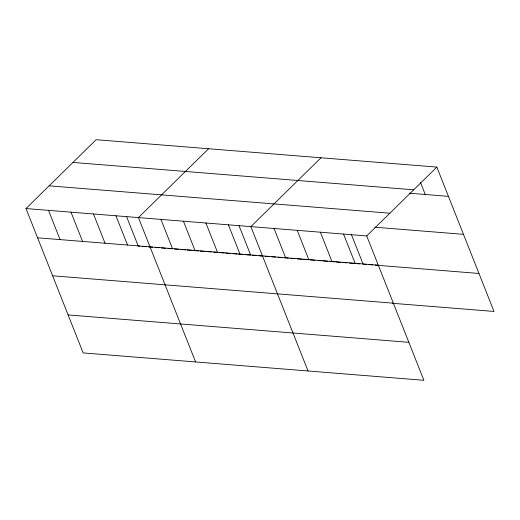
<?xml version="1.0" encoding="UTF-8"?>
<svg xmlns="http://www.w3.org/2000/svg" width="520" height="520" viewBox="0 0 520 520"><rect width="100%" height="100%" fill="white"/><g stroke="black" fill="none" stroke-linecap="round" stroke-linejoin="round"><path stroke-width="0.78" d="M26 208.553L366.717 235.931L423.878 380.296L83.155 352.911L26 208.553L96.122 139.704L436.846 167.089L494 311.447L392.535 303.297M208.559 148.746L138.437 217.588L195.592 361.946M320.996 157.781L250.874 226.623L308.029 370.981M366.717 235.931L436.846 167.089M72.982 162.428L413.706 189.806M409.279 193.2L448.428 196.346M49.14 185.835L389.863 213.213M374.784 227.201L463.463 234.332M37.583 237.803L378.3 265.187M139.847 246.214L138.242 246.083L126.62 216.73M142.259 246.409L146.269 246.727M148.681 246.922L152.698 247.247M155.109 247.436L159.12 247.761M161.531 247.956L165.548 248.281M167.96 248.469L171.971 248.794M174.382 248.989L178.399 249.308M180.804 249.503L185.627 249.893M187.233 250.023L192.049 250.406M193.655 250.536L198.478 250.926M200.083 251.056L204.9 251.44M206.505 251.57L211.328 251.96M213.733 252.148L217.75 252.473M219.356 252.603L224.178 252.987M225.784 253.117L230.6 253.507M233.012 253.702L237.022 254.02M238.635 254.15L243.451 254.54M245.863 254.735L249.873 255.054M252.285 255.249L256.302 255.573M258.713 255.762L262.724 256.087M265.135 256.282L269.152 256.601M271.557 256.796L275.574 257.12M277.986 257.315L282.002 257.634M284.408 257.829L288.425 258.154M290.836 258.349L294.853 258.668M297.258 258.863L302.081 259.252M303.687 259.376L308.503 259.766M310.108 259.896L314.932 260.28M318.142 260.539L321.353 260.8M322.959 260.93L327.776 261.313M329.387 261.443L334.204 261.833M335.81 261.963L340.626 262.346M342.238 262.476L347.054 262.867M349.466 263.055L353.476 263.38M355.082 263.51L359.905 263.894M366.314 264.413L363.116 264.154L351.195 234.052M368.706 264.602L372.704 264.927M375.102 265.115L478.959 273.462M52.624 275.788L393.341 303.173M68.12 314.925L408.837 342.31M420.505 182.481L425.256 194.48M343.551 234.072L355.134 263.328M320.378 232.206L331.962 261.463M297.213 230.347L308.796 259.603M274.047 228.482L285.63 257.738M239.057 225.764L250.679 255.119M228.391 224.816L239.967 254.072M205.9 223.008L217.483 252.265M183.411 221.202L194.994 250.458M160.927 219.394L172.51 248.651M115.947 215.781L127.53 245.037M93.463 213.974L105.047 243.23M70.974 212.167L82.556 241.423M48.49 210.359L60.073 239.616"/></g></svg>
